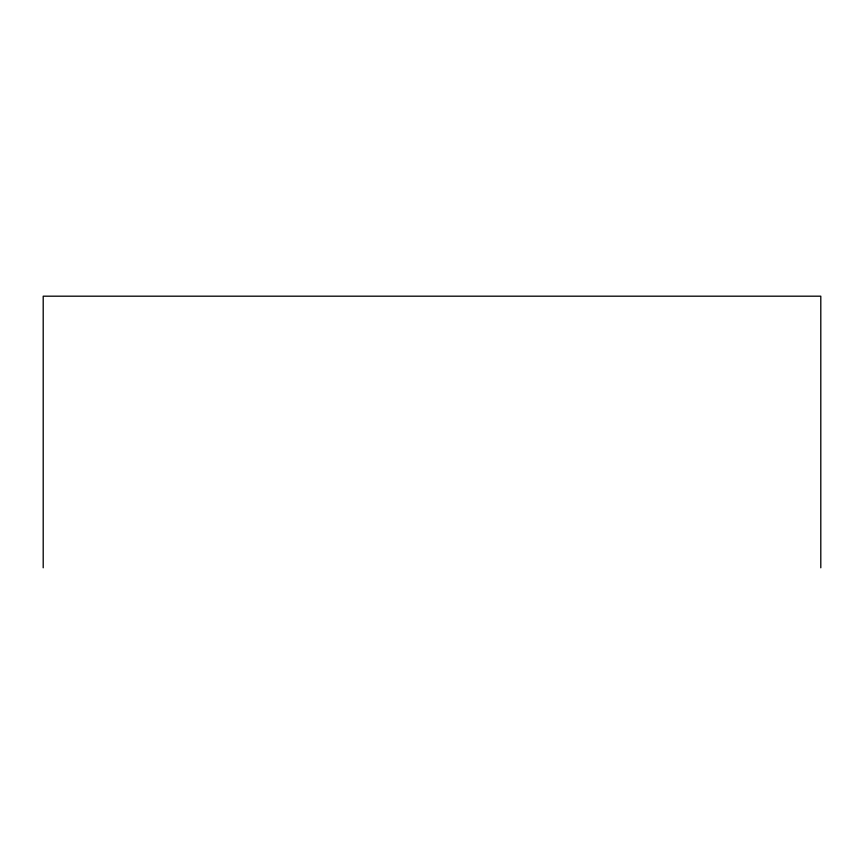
<?xml version="1.0" encoding="UTF-8"?>
<svg xmlns="http://www.w3.org/2000/svg" width="864" height="864" viewBox="0 0 864 864"><rect width="100%" height="100%" fill="white"/><g stroke="black" fill="none" stroke-linecap="round" stroke-linejoin="round"><path stroke-width="1.3" d="M820.8 567.81L820.8 296.19L43.2 296.19L43.2 567.81"/></g></svg>
